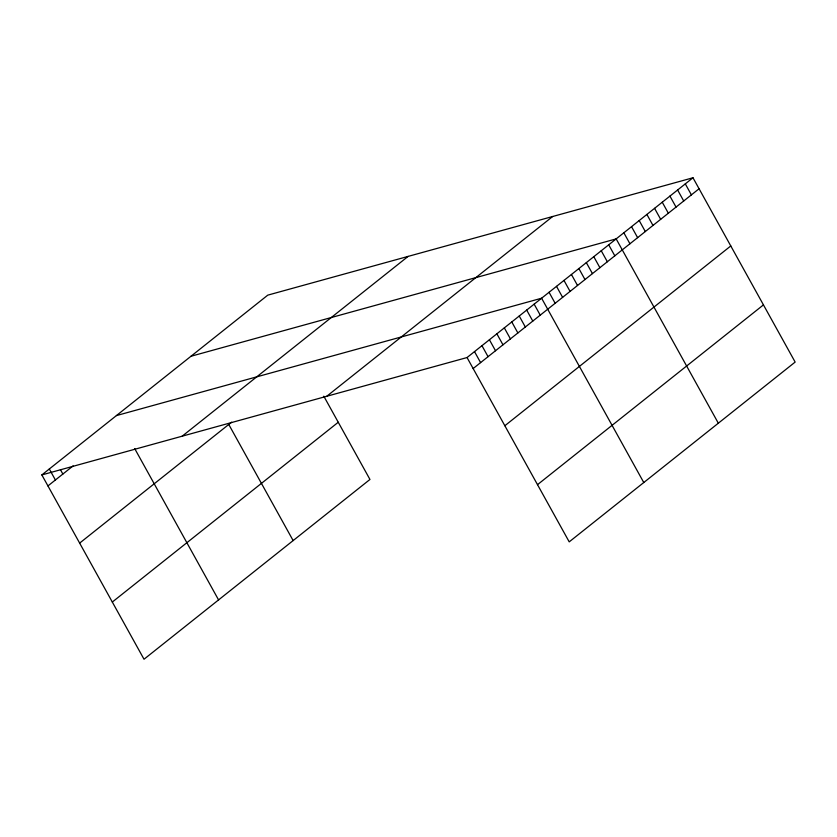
<?xml version="1.0" encoding="UTF-8"?>
<svg xmlns="http://www.w3.org/2000/svg" width="837" height="837" viewBox="0 0 837 837"><rect width="100%" height="100%" fill="white"/><g stroke="black" fill="none" stroke-linecap="round" stroke-linejoin="round"><path stroke-width="1.26" d="M41.85 474.924L267.788 295.137L692.984 177.768L795.15 362.076L569.212 541.863L467.046 357.545L41.85 474.924L144.016 659.232L369.954 479.455L323.804 396.194M47.95 485.92L73.112 465.895M182.163 436.192L408.1 256.404M79.651 543.108L231.65 422.162M326.733 396.278L552.671 216.501M112.315 602.044L338.253 422.256M467.046 357.545L692.984 177.768M473.146 368.542L699.073 188.764M504.847 425.74L730.785 245.952M537.511 484.665L763.449 304.888M190.972 356.259L616.168 238.89L718.334 423.208M116.406 415.591L541.602 298.223L643.779 482.541M685.304 183.878L691.393 194.875M677.614 189.989L683.714 200.985M669.935 196.099L676.034 207.095M662.255 202.219L668.344 213.215M654.576 208.329L660.665 219.325M646.886 214.439L652.986 225.435M639.206 220.549L645.306 231.546M631.527 226.67L637.627 237.666M623.847 232.78L629.937 243.776M608.708 244.822L614.808 255.819M601.248 250.755L607.348 261.751M593.799 256.687L599.888 267.683M586.339 262.619L592.439 273.615M578.88 268.551L584.979 279.548M571.43 274.484L577.52 285.48M563.971 280.416L570.07 291.412M556.521 286.359L562.61 297.344M549.062 292.291L555.161 303.287M534.152 304.155L540.242 315.151M526.693 310.088L532.792 321.084M519.233 316.02L525.333 327.016M511.784 321.952L517.873 332.948M504.324 327.884L510.424 338.88M496.875 333.817L502.964 344.813M489.415 339.749L495.514 350.745M481.955 345.681L488.055 356.677M474.506 351.613L480.595 362.609M228.763 424.453L293.138 540.576M134.694 448.59L218.572 599.909M60.421 469.651L62.859 474.045M49.31 468.992L55.399 479.978"/></g></svg>
